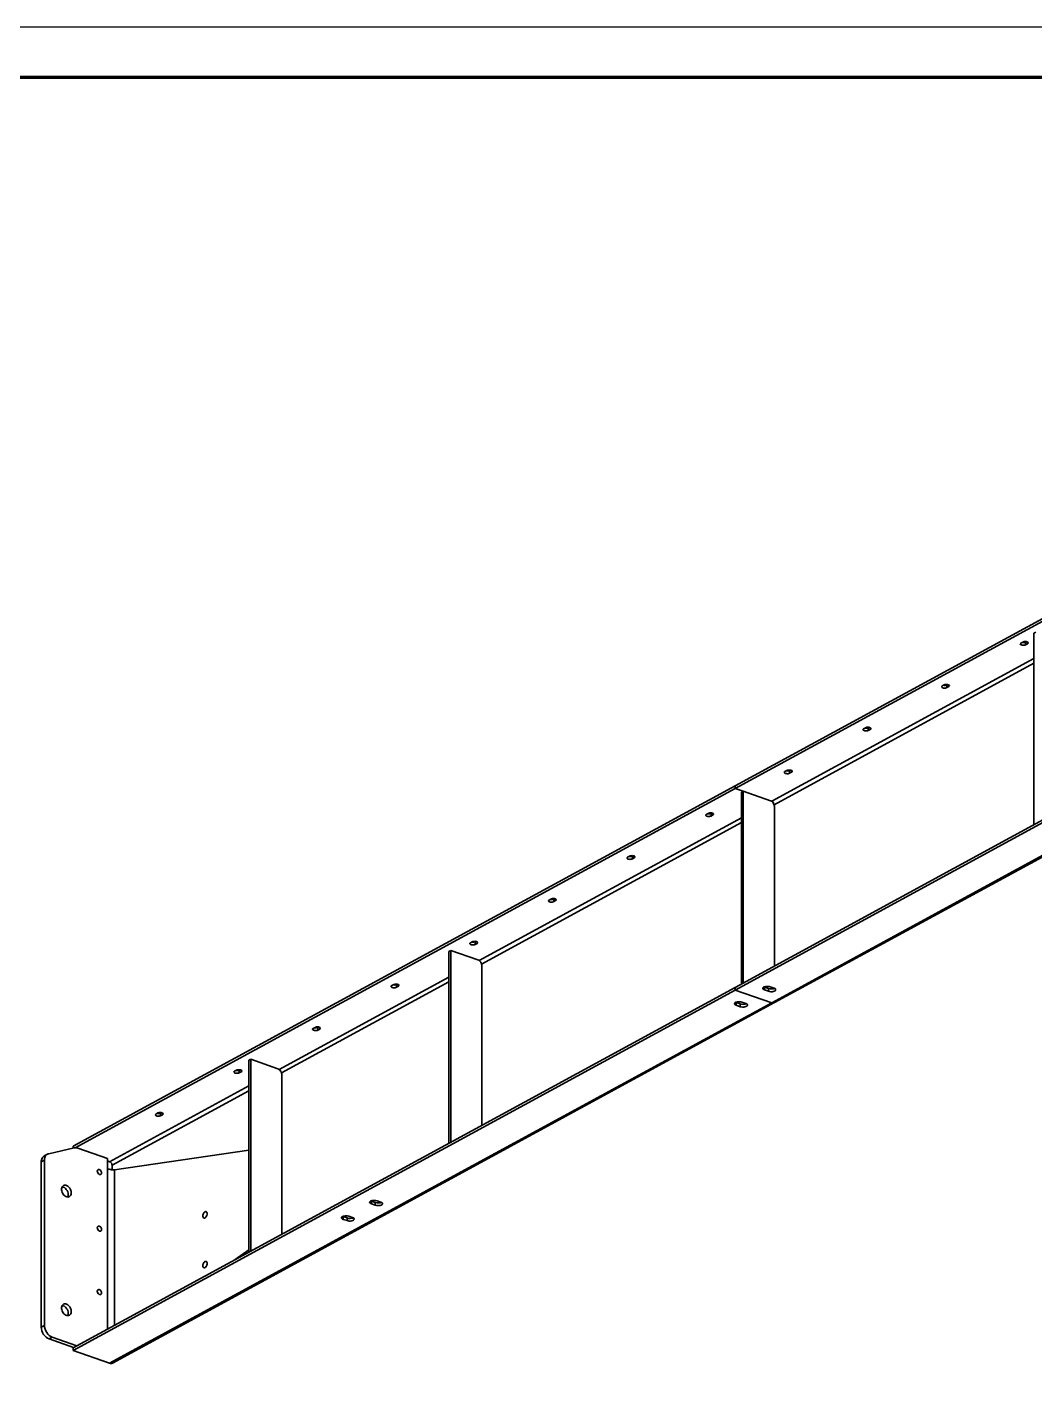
# Model space of a CAD drawing. Header units: millimetres. Extents: x 0 to 599, y 0 to 420.
# Drawn here: x 95.6 to 195.6, y 285.1 to 420 of the extents above; entities that cross this region are included whole.
import ezdxf

# ---------------------------------------------------------------- set-up
doc = ezdxf.new("R2010")
doc.units = ezdxf.units.MM

msp = doc.modelspace()

# ---------------------------------------------------------------- linework, layer by layer
at = {"color": 1, "lineweight": 35}
for p, q in [((254.68, 392.99), (165.88, 344.62)), ((165.88, 344.35), (254.58, 392.66)), ((165.88, 324.59), (274.36, 383.68)), ((165.88, 324.32), (274.66, 383.58)), ((169.51, 323.06), (278.83, 382.61)), ((169.8, 323.07), (279.12, 382.62)), ((194.25, 358.79), (194.44, 358.89)), ((194.37, 358.86), (194.46, 358.85)), ((194.44, 358.89), (194.5, 358.92)), ((194.46, 358.85), (194.56, 358.85)), ((194.5, 358.92), (194.59, 358.94)), ((194.56, 358.85), (194.65, 358.87)), ((194.59, 358.94), (194.68, 358.94)), ((194.65, 358.87), (194.72, 358.9)), ((194.68, 358.94), (194.77, 358.94)), ((194.72, 358.9), (194.78, 358.93)), ((194.72, 358.9), (194.72, 358.63)), ((194.77, 358.94), (194.85, 358.92)), ((194.85, 358.92), (194.91, 358.89)), ((194.9, 358.89), (194.9, 358.73)), ((194.91, 358.89), (194.96, 358.85)), ((194.96, 358.85), (194.97, 358.81)), ((195.54, 359.8), (195.73, 359.9)), ((195.54, 340.75), (195.54, 359.8)), ((194.18, 358.71), (194.2, 358.75)), ((194.2, 358.67), (194.18, 358.71)), ((194.2, 358.75), (194.25, 358.79)), ((194.24, 358.63), (194.2, 358.67)), ((194.3, 358.61), (194.24, 358.63)), ((194.38, 358.59), (194.3, 358.61)), ((194.47, 358.58), (194.38, 358.59)), ((194.57, 358.58), (194.47, 358.58)), ((194.65, 358.6), (194.57, 358.58)), ((194.72, 358.63), (194.65, 358.6)), ((194.9, 358.73), (194.72, 358.63)), ((194.95, 358.77), (194.9, 358.73)), ((194.97, 358.81), (194.95, 358.77)), ((195.54, 357.27), (169.51, 343.08)), ((195.54, 356.79), (169.74, 342.73)), ((186.37, 354.46), (186.39, 354.5)), ((186.39, 354.42), (186.37, 354.46)), ((186.39, 354.5), (186.44, 354.54)), ((186.43, 354.38), (186.39, 354.42)), ((186.49, 354.35), (186.43, 354.38)), ((186.44, 354.54), (186.63, 354.64)), ((186.57, 354.33), (186.49, 354.35)), ((186.56, 354.61), (186.66, 354.6)), ((186.67, 354.33), (186.57, 354.33)), ((186.63, 354.64), (186.69, 354.67)), ((186.66, 354.6), (186.75, 354.6)), ((186.76, 354.33), (186.67, 354.33)), ((186.69, 354.67), (186.78, 354.68)), ((186.75, 354.6), (186.84, 354.62)), ((186.84, 354.35), (186.76, 354.33)), ((186.78, 354.68), (186.87, 354.69)), ((186.84, 354.62), (186.91, 354.64)), ((186.91, 354.37), (186.84, 354.35)), ((186.87, 354.69), (186.96, 354.68)), ((186.91, 354.64), (186.97, 354.68)), ((186.91, 354.64), (186.91, 354.37)), ((187.1, 354.48), (186.91, 354.37)), ((186.96, 354.68), (187.04, 354.66)), ((187.04, 354.66), (187.11, 354.63)), ((187.1, 354.64), (187.1, 354.48)), ((187.14, 354.52), (187.1, 354.48)), ((187.11, 354.63), (187.15, 354.6)), ((187.16, 354.56), (187.14, 354.52)), ((187.15, 354.6), (187.16, 354.56)), ((178.57, 350.2), (178.58, 350.25)), ((178.58, 350.16), (178.57, 350.2)), ((178.58, 350.25), (178.63, 350.28)), ((178.62, 350.13), (178.58, 350.16)), ((178.68, 350.1), (178.62, 350.13)), ((178.63, 350.28), (178.82, 350.39)), ((178.77, 350.08), (178.68, 350.1)), ((178.75, 350.35), (178.85, 350.34)), ((178.86, 350.07), (178.77, 350.08)), ((178.82, 350.39), (178.89, 350.41)), ((178.85, 350.34), (178.94, 350.35)), ((178.95, 350.08), (178.86, 350.07)), ((178.89, 350.41), (178.97, 350.43)), ((178.94, 350.35), (179.03, 350.36)), ((179.03, 350.09), (178.95, 350.08)), ((178.97, 350.43), (179.06, 350.44)), ((179.03, 350.36), (179.1, 350.39)), ((179.1, 350.12), (179.03, 350.09)), ((179.06, 350.44), (179.15, 350.43)), ((179.1, 350.39), (179.16, 350.43)), ((179.1, 350.39), (179.1, 350.12)), ((179.29, 350.22), (179.1, 350.12)), ((179.15, 350.43), (179.23, 350.41)), ((179.23, 350.41), (179.3, 350.38)), ((179.29, 350.39), (179.29, 350.22)), ((179.34, 350.26), (179.29, 350.22)), ((179.3, 350.38), (179.34, 350.34)), ((179.34, 350.34), (179.35, 350.31)), ((179.35, 350.31), (179.34, 350.26)), ((170.76, 345.95), (170.77, 345.99)), ((170.77, 345.91), (170.76, 345.95)), ((170.77, 345.99), (170.82, 346.03)), ((170.81, 345.87), (170.77, 345.91)), ((170.88, 345.85), (170.81, 345.87)), ((170.82, 346.03), (171.01, 346.13)), ((170.96, 345.83), (170.88, 345.85)), ((170.95, 346.1), (171.04, 346.09)), ((171.05, 345.82), (170.96, 345.83)), ((171.01, 346.13), (171.08, 346.16)), ((171.04, 346.09), (171.13, 346.09)), ((171.14, 345.82), (171.05, 345.82)), ((171.08, 346.16), (171.16, 346.18)), ((171.13, 346.09), (171.22, 346.11)), ((171.22, 345.84), (171.14, 345.82)), ((171.16, 346.18), (171.25, 346.18)), ((171.22, 346.11), (171.29, 346.14)), ((171.29, 345.87), (171.22, 345.84)), ((171.25, 346.18), (171.34, 346.18)), ((171.29, 346.14), (171.36, 346.17)), ((171.29, 346.14), (171.29, 345.87)), ((171.48, 345.97), (171.29, 345.87)), ((171.34, 346.18), (171.42, 346.16)), ((171.42, 346.16), (171.49, 346.13)), ((171.48, 346.13), (171.48, 345.97)), ((171.53, 346.01), (171.48, 345.97)), ((171.49, 346.13), (171.53, 346.09)), ((171.53, 346.09), (171.54, 346.05)), ((171.54, 346.05), (171.53, 346.01)), ((100.13, 308.81), (165.88, 344.62)), ((165.88, 344.35), (100.34, 308.65)), ((165.88, 344.35), (165.88, 344.62)), ((165.88, 344.62), (165.88, 344.35)), ((165.88, 344.35), (166.67, 344.07)), ((165.88, 344.35), (166.67, 344.07)), ((166.5, 343.98), (166.68, 344.08)), ((166.68, 344.08), (166.68, 325.03)), ((166.68, 344.08), (169.38, 343.14)), ((166.5, 324.93), (166.5, 343.98)), ((169.45, 343.11), (169.38, 343.14)), ((169.53, 343.06), (169.45, 343.11)), ((169.46, 343.1), (169.51, 343.08)), ((169.46, 343.1), (169.51, 343.08)), ((169.5, 343.08), (169.51, 343.08)), ((169.51, 343.08), (169.56, 343.06)), ((169.51, 343.08), (169.56, 343.06)), ((169.59, 342.99), (169.53, 343.06)), ((169.56, 343.06), (169.6, 343.03)), ((169.56, 343.06), (169.6, 343.03)), ((169.65, 342.91), (169.59, 342.99)), ((169.6, 343.03), (169.64, 342.99)), ((169.6, 343.03), (169.64, 342.99)), ((169.64, 342.99), (169.68, 342.95)), ((169.64, 342.99), (169.68, 342.95)), ((169.7, 342.83), (169.65, 342.91)), ((169.68, 342.95), (169.7, 342.9)), ((169.68, 342.95), (169.7, 342.9)), ((169.7, 342.9), (169.73, 342.84)), ((169.7, 342.9), (169.73, 342.84)), ((169.74, 342.74), (169.7, 342.83)), ((169.73, 342.84), (169.74, 342.79)), ((169.73, 342.84), (169.74, 342.79)), ((169.74, 342.79), (169.74, 342.73)), ((169.74, 342.79), (169.74, 342.73)), ((169.76, 342.65), (169.74, 342.74)), ((169.74, 342.73), (169.74, 342.72)), ((169.74, 342.73), (169.74, 342.72)), ((169.74, 342.73), (169.74, 342.73)), ((140.45, 327.26), (166.5, 341.44)), ((162.96, 341.74), (162.95, 341.7)), ((162.95, 341.7), (162.96, 341.66)), ((163.01, 341.78), (162.96, 341.74)), ((162.96, 341.66), (163, 341.62)), ((163, 341.62), (163.07, 341.59)), ((163.2, 341.88), (163.01, 341.78)), ((163.07, 341.59), (163.15, 341.57)), ((163.23, 341.84), (163.14, 341.85)), ((163.15, 341.57), (163.24, 341.57)), ((163.27, 341.91), (163.2, 341.88)), ((163.32, 341.84), (163.23, 341.84)), ((163.24, 341.57), (163.33, 341.57)), ((163.35, 341.92), (163.27, 341.91)), ((163.41, 341.86), (163.32, 341.84)), ((163.33, 341.57), (163.41, 341.59)), ((163.44, 341.93), (163.35, 341.92)), ((163.48, 341.88), (163.41, 341.86)), ((163.41, 341.59), (163.48, 341.61)), ((163.53, 341.92), (163.44, 341.93)), ((163.55, 341.92), (163.48, 341.88)), ((163.48, 341.61), (163.48, 341.88)), ((163.48, 341.61), (163.67, 341.72)), ((163.62, 341.9), (163.53, 341.92)), ((163.68, 341.87), (163.62, 341.9)), ((163.67, 341.72), (163.67, 341.88)), ((163.67, 341.72), (163.72, 341.76)), ((163.72, 341.84), (163.68, 341.87)), ((163.74, 341.8), (163.72, 341.84)), ((163.72, 341.76), (163.74, 341.8)), ((169.77, 342.56), (169.76, 342.65)), ((169.77, 326.71), (169.77, 342.56)), ((140.69, 326.91), (166.5, 340.96)), ((155.16, 337.49), (155.14, 337.44)), ((155.14, 337.44), (155.15, 337.4)), ((155.15, 337.4), (155.19, 337.37)), ((155.2, 337.52), (155.16, 337.49)), ((155.19, 337.37), (155.26, 337.34)), ((155.39, 337.63), (155.2, 337.52)), ((155.26, 337.34), (155.34, 337.32)), ((155.42, 337.58), (155.33, 337.59)), ((155.34, 337.32), (155.43, 337.31)), ((155.46, 337.65), (155.39, 337.63)), ((155.52, 337.59), (155.42, 337.58)), ((155.43, 337.31), (155.52, 337.32)), ((155.54, 337.67), (155.46, 337.65)), ((155.6, 337.6), (155.52, 337.59)), ((155.52, 337.32), (155.61, 337.33)), ((155.64, 337.68), (155.54, 337.67)), ((155.67, 337.63), (155.6, 337.6)), ((155.61, 337.33), (155.67, 337.36)), ((155.73, 337.67), (155.64, 337.68)), ((155.74, 337.67), (155.67, 337.63)), ((155.67, 337.36), (155.67, 337.63)), ((155.67, 337.36), (155.86, 337.46)), ((155.81, 337.65), (155.73, 337.67)), ((155.87, 337.62), (155.81, 337.65)), ((155.86, 337.46), (155.86, 337.63)), ((155.86, 337.46), (155.91, 337.5)), ((155.91, 337.58), (155.87, 337.62)), ((155.93, 337.55), (155.91, 337.58)), ((155.91, 337.5), (155.93, 337.55)), ((147.35, 333.23), (147.33, 333.19)), ((147.4, 333.27), (147.35, 333.23)), ((147.58, 333.37), (147.4, 333.27)), ((147.61, 333.33), (147.52, 333.34)), ((147.65, 333.4), (147.58, 333.37)), ((147.71, 333.33), (147.61, 333.33)), ((147.73, 333.42), (147.65, 333.4)), ((147.79, 333.35), (147.71, 333.33)), ((147.83, 333.42), (147.73, 333.42)), ((147.86, 333.38), (147.79, 333.35)), ((147.92, 333.42), (147.83, 333.42)), ((147.93, 333.41), (147.86, 333.38)), ((147.86, 333.11), (147.86, 333.38)), ((148, 333.4), (147.92, 333.42)), ((148.06, 333.37), (148, 333.4)), ((148.05, 333.21), (148.05, 333.37)), ((148.05, 333.21), (148.1, 333.25)), ((148.1, 333.33), (148.06, 333.37)), ((148.12, 333.29), (148.1, 333.33)), ((148.1, 333.25), (148.12, 333.29)), ((147.33, 333.19), (147.34, 333.15)), ((147.34, 333.15), (147.39, 333.11)), ((147.39, 333.11), (147.45, 333.09)), ((147.45, 333.09), (147.53, 333.07)), ((147.53, 333.07), (147.62, 333.06)), ((147.62, 333.06), (147.71, 333.06)), ((147.71, 333.06), (147.8, 333.08)), ((147.8, 333.08), (147.86, 333.11)), ((147.86, 333.11), (148.05, 333.21)), ((140.02, 329.17), (139.93, 329.16)), ((140.11, 329.16), (140.02, 329.17)), ((137.45, 328.16), (137.64, 328.26)), ((137.45, 309.11), (137.45, 328.16)), ((137.64, 328.26), (137.64, 309.21)), ((137.64, 328.26), (140.33, 327.32)), ((139.54, 328.98), (139.52, 328.94)), ((139.52, 328.94), (139.54, 328.9)), ((139.59, 329.02), (139.54, 328.98)), ((139.54, 328.9), (139.58, 328.86)), ((139.58, 328.86), (139.64, 328.83)), ((139.77, 329.12), (139.59, 329.02)), ((139.64, 328.83), (139.72, 328.81)), ((139.8, 329.08), (139.71, 329.09)), ((139.72, 328.81), (139.81, 328.81)), ((139.84, 329.15), (139.77, 329.12)), ((139.9, 329.08), (139.8, 329.08)), ((139.81, 328.81), (139.9, 328.81)), ((139.93, 329.16), (139.84, 329.15)), ((139.99, 329.1), (139.9, 329.08)), ((139.9, 328.81), (139.99, 328.83)), ((140.06, 329.12), (139.99, 329.1)), ((139.99, 328.83), (140.06, 328.85)), ((140.12, 329.16), (140.06, 329.12)), ((140.06, 328.85), (140.06, 329.12)), ((140.06, 328.85), (140.24, 328.96)), ((140.19, 329.14), (140.11, 329.16)), ((140.25, 329.11), (140.19, 329.14)), ((140.24, 328.96), (140.24, 329.12)), ((140.24, 328.96), (140.29, 329)), ((140.29, 329.08), (140.25, 329.11)), ((140.31, 329.04), (140.29, 329.08)), ((140.29, 329), (140.31, 329.04)), ((140.41, 327.28), (140.33, 327.32)), ((140.48, 327.23), (140.41, 327.28)), ((140.55, 327.17), (140.48, 327.23)), ((140.61, 327.09), (140.55, 327.17)), ((140.65, 327.01), (140.61, 327.09)), ((140.69, 326.92), (140.65, 327.01)), ((140.71, 326.82), (140.69, 326.92)), ((140.72, 326.73), (140.71, 326.82)), ((140.72, 310.89), (140.72, 326.73)), ((120.58, 316.43), (137.45, 325.62)), ((120.83, 316.09), (137.45, 325.14)), ((100.13, 288.78), (165.88, 324.59)), ((100.13, 288.51), (165.88, 324.32)), ((131.73, 324.73), (131.71, 324.68)), ((131.71, 324.68), (131.73, 324.64)), ((131.78, 324.76), (131.73, 324.73)), ((131.73, 324.64), (131.77, 324.61)), ((131.77, 324.61), (131.83, 324.58)), ((131.97, 324.87), (131.78, 324.76)), ((131.83, 324.58), (131.91, 324.56)), ((131.99, 324.82), (131.9, 324.83)), ((131.91, 324.56), (132, 324.55)), ((132.03, 324.89), (131.97, 324.87)), ((132.09, 324.83), (131.99, 324.82)), ((132, 324.55), (132.1, 324.56)), ((132.12, 324.91), (132.03, 324.89)), ((132.18, 324.84), (132.09, 324.83)), ((132.1, 324.56), (132.18, 324.57)), ((132.21, 324.92), (132.12, 324.91)), ((132.25, 324.87), (132.18, 324.84)), ((132.18, 324.57), (132.25, 324.6)), ((132.3, 324.91), (132.21, 324.92)), ((132.31, 324.91), (132.25, 324.87)), ((132.25, 324.6), (132.25, 324.87)), ((132.25, 324.6), (132.43, 324.7)), ((132.38, 324.89), (132.3, 324.91)), ((132.45, 324.86), (132.38, 324.89)), ((132.43, 324.7), (132.43, 324.87)), ((132.43, 324.7), (132.48, 324.74)), ((132.49, 324.82), (132.45, 324.86)), ((132.48, 324.74), (132.5, 324.79)), ((132.5, 324.79), (132.49, 324.82)), ((165.88, 324.59), (165.88, 324.32)), ((165.88, 324.59), (165.88, 324.32)), ((169.51, 323.06), (165.88, 324.32)), ((165.88, 324.32), (169.51, 323.06)), ((168.62, 324.49), (168.63, 324.52)), ((168.63, 324.45), (168.62, 324.49)), ((168.63, 324.52), (168.64, 324.55)), ((168.67, 324.41), (168.63, 324.45)), ((168.64, 324.55), (168.69, 324.6)), ((168.72, 324.37), (168.67, 324.41)), ((168.69, 324.6), (168.77, 324.64)), ((168.79, 324.34), (168.72, 324.37)), ((168.75, 324.63), (168.79, 324.61)), ((168.77, 324.64), (168.88, 324.67)), ((168.79, 324.61), (169.18, 324.48)), ((168.79, 324.61), (168.79, 324.34)), ((169.18, 324.21), (168.79, 324.34)), ((168.88, 324.67), (169, 324.69)), ((169, 324.69), (169.12, 324.69)), ((169.12, 324.69), (169.25, 324.68)), ((169.18, 324.48), (169.33, 324.44)), ((169.18, 324.48), (169.18, 324.21)), ((169.29, 324.18), (169.18, 324.21)), ((169.25, 324.68), (169.35, 324.65)), ((169.41, 324.16), (169.29, 324.18)), ((169.33, 324.44), (169.49, 324.43)), ((169.35, 324.65), (169.74, 324.51)), ((169.54, 324.16), (169.41, 324.16)), ((169.49, 324.43), (169.65, 324.45)), ((169.66, 324.18), (169.54, 324.16)), ((169.65, 324.45), (169.73, 324.47)), ((169.76, 324.21), (169.66, 324.18)), ((169.73, 324.47), (169.79, 324.49)), ((169.74, 324.51), (169.82, 324.48)), ((169.84, 324.25), (169.76, 324.21)), ((169.77, 324.48), (169.77, 324.5)), ((169.82, 324.48), (169.87, 324.44)), ((169.9, 324.3), (169.84, 324.25)), ((169.87, 324.44), (169.9, 324.4)), ((169.9, 324.4), (169.91, 324.36)), ((169.91, 324.33), (169.9, 324.3)), ((169.91, 324.36), (169.91, 324.33)), ((169.51, 323.06), (103.76, 287.25)), ((104.05, 287.26), (169.8, 323.07)), ((165.82, 322.99), (165.81, 322.96)), ((165.81, 322.96), (165.82, 322.92)), ((165.83, 323.02), (165.82, 322.99)), ((165.82, 322.92), (165.86, 322.88)), ((165.88, 323.07), (165.83, 323.02)), ((165.86, 322.88), (165.91, 322.84)), ((165.96, 323.11), (165.88, 323.07)), ((165.91, 322.84), (165.98, 322.81)), ((165.98, 323.08), (165.94, 323.1)), ((166.07, 323.14), (165.96, 323.11)), ((166.37, 322.94), (165.98, 323.08)), ((165.98, 323.08), (165.98, 322.81)), ((165.98, 322.81), (166.37, 322.67)), ((166.19, 323.16), (166.07, 323.14)), ((166.31, 323.16), (166.19, 323.16)), ((166.43, 323.14), (166.31, 323.16)), ((166.52, 322.91), (166.37, 322.94)), ((166.37, 322.94), (166.37, 322.67)), ((166.37, 322.67), (166.48, 322.65)), ((166.54, 323.12), (166.43, 323.14)), ((166.48, 322.65), (166.6, 322.63)), ((166.68, 322.9), (166.52, 322.91)), ((166.93, 322.98), (166.54, 323.12)), ((166.6, 322.63), (166.73, 322.63)), ((166.84, 322.92), (166.68, 322.9)), ((166.73, 322.63), (166.85, 322.65)), ((166.92, 322.94), (166.84, 322.92)), ((166.85, 322.65), (166.95, 322.68)), ((166.98, 322.96), (166.92, 322.94)), ((167, 322.95), (166.93, 322.98)), ((166.95, 322.68), (167.03, 322.72)), ((167.06, 322.91), (167, 322.95)), ((167.03, 322.72), (167.08, 322.77)), ((167.09, 322.87), (167.06, 322.91)), ((167.08, 322.77), (167.1, 322.8)), ((167.1, 322.83), (167.09, 322.87)), ((167.1, 322.8), (167.1, 322.83)), ((169.59, 323.04), (169.51, 323.06)), ((169.51, 323.06), (169.59, 323.04)), ((169.66, 323.03), (169.59, 323.04)), ((169.59, 323.04), (169.66, 323.03)), ((169.73, 323.05), (169.66, 323.03)), ((169.66, 323.03), (169.73, 323.05)), ((169.8, 323.07), (169.73, 323.05)), ((169.73, 323.05), (169.8, 323.07)), ((123.92, 320.47), (123.9, 320.43)), ((123.9, 320.43), (123.92, 320.39)), ((123.97, 320.51), (123.92, 320.47)), ((123.92, 320.39), (123.96, 320.35)), ((123.96, 320.35), (124.02, 320.33)), ((124.16, 320.61), (123.97, 320.51)), ((124.02, 320.33), (124.1, 320.31)), ((124.19, 320.57), (124.09, 320.58)), ((124.1, 320.31), (124.2, 320.3)), ((124.23, 320.64), (124.16, 320.61)), ((124.28, 320.57), (124.19, 320.57)), ((124.2, 320.3), (124.29, 320.3)), ((124.31, 320.66), (124.23, 320.64)), ((124.37, 320.59), (124.28, 320.57)), ((124.29, 320.3), (124.37, 320.32)), ((124.4, 320.66), (124.31, 320.66)), ((124.44, 320.62), (124.37, 320.59)), ((124.37, 320.32), (124.44, 320.35)), ((124.49, 320.66), (124.4, 320.66)), ((124.5, 320.65), (124.44, 320.62)), ((124.44, 320.35), (124.44, 320.62)), ((124.44, 320.35), (124.63, 320.45)), ((124.57, 320.64), (124.49, 320.66)), ((124.64, 320.61), (124.57, 320.64)), ((124.63, 320.45), (124.63, 320.61)), ((124.63, 320.45), (124.67, 320.49)), ((124.68, 320.57), (124.64, 320.61)), ((124.67, 320.49), (124.69, 320.53)), ((124.69, 320.53), (124.68, 320.57)), ((117.77, 317.44), (117.58, 317.34)), ((117.58, 298.29), (117.58, 317.34)), ((117.77, 317.44), (117.77, 298.39)), ((120.46, 316.5), (117.77, 317.44)), ((116.11, 316.22), (116.1, 316.18)), ((116.1, 316.18), (116.11, 316.14)), ((116.16, 316.26), (116.11, 316.22)), ((116.11, 316.14), (116.15, 316.1)), ((116.15, 316.1), (116.21, 316.07)), ((116.35, 316.36), (116.16, 316.26)), ((116.21, 316.07), (116.3, 316.05)), ((116.38, 316.32), (116.28, 316.32)), ((116.3, 316.05), (116.39, 316.05)), ((116.42, 316.39), (116.35, 316.36)), ((116.47, 316.32), (116.38, 316.32)), ((116.39, 316.05), (116.48, 316.05)), ((116.5, 316.4), (116.42, 316.39)), ((116.56, 316.34), (116.47, 316.32)), ((116.48, 316.05), (116.56, 316.07)), ((116.59, 316.41), (116.5, 316.4)), ((116.63, 316.36), (116.56, 316.34)), ((116.56, 316.07), (116.63, 316.09)), ((116.68, 316.4), (116.59, 316.41)), ((116.69, 316.4), (116.63, 316.36)), ((116.63, 316.09), (116.63, 316.36)), ((116.63, 316.09), (116.82, 316.2)), ((116.76, 316.38), (116.68, 316.4)), ((116.83, 316.35), (116.76, 316.38)), ((116.82, 316.2), (116.82, 316.36)), ((116.82, 316.2), (116.87, 316.24)), ((116.87, 316.32), (116.83, 316.35)), ((116.88, 316.28), (116.87, 316.32)), ((116.87, 316.24), (116.88, 316.28)), ((120.54, 316.46), (120.46, 316.5)), ((120.61, 316.41), (120.54, 316.46)), ((120.68, 316.35), (120.61, 316.41)), ((120.74, 316.27), (120.68, 316.35)), ((120.79, 316.19), (120.74, 316.27)), ((120.82, 316.1), (120.79, 316.19)), ((120.85, 316), (120.82, 316.1)), ((120.85, 315.91), (120.85, 316)), ((120.85, 300.07), (120.85, 315.91)), ((103.76, 307.27), (117.58, 314.8)), ((104, 306.92), (117.58, 314.32)), ((108.3, 311.97), (108.29, 311.92)), ((108.29, 311.92), (108.3, 311.88)), ((108.35, 312), (108.3, 311.97)), ((108.3, 311.88), (108.34, 311.85)), ((108.34, 311.85), (108.41, 311.82)), ((108.54, 312.11), (108.35, 312)), ((108.41, 311.82), (108.49, 311.8)), ((108.57, 312.06), (108.48, 312.07)), ((108.49, 311.8), (108.58, 311.79)), ((108.61, 312.13), (108.54, 312.11)), ((108.66, 312.07), (108.57, 312.06)), ((108.58, 311.79), (108.67, 311.8)), ((108.69, 312.15), (108.61, 312.13)), ((108.75, 312.08), (108.66, 312.07)), ((108.67, 311.8), (108.75, 311.81)), ((108.78, 312.16), (108.69, 312.15)), ((108.82, 312.11), (108.75, 312.08)), ((108.75, 311.81), (108.82, 311.84)), ((108.87, 312.15), (108.78, 312.16)), ((108.89, 312.15), (108.82, 312.11)), ((108.82, 311.84), (108.82, 312.11)), ((108.82, 311.84), (109.01, 311.94)), ((108.95, 312.13), (108.87, 312.15)), ((109.02, 312.1), (108.95, 312.13)), ((109.01, 311.94), (109.01, 312.11)), ((109.01, 311.94), (109.06, 311.98)), ((109.06, 312.06), (109.02, 312.1)), ((109.07, 312.03), (109.06, 312.06)), ((109.06, 311.98), (109.07, 312.03)), ((97.05, 307.61), (97.01, 307.52)), ((97.09, 307.68), (97.05, 307.61)), ((97.14, 307.75), (97.09, 307.68)), ((97.2, 307.8), (97.14, 307.75)), ((97.27, 307.84), (97.2, 307.8)), ((97.58, 308.01), (97.27, 307.84)), ((97.28, 307.51), (97.3, 307.6)), ((97.3, 307.6), (97.33, 307.69)), ((97.33, 307.69), (97.36, 307.78)), ((97.36, 307.78), (97.4, 307.85)), ((97.4, 307.85), (97.46, 307.92)), ((97.46, 307.92), (97.52, 307.97)), ((97.52, 307.97), (97.58, 308.01)), ((97.58, 308.01), (97.64, 308.04)), ((97.64, 308.04), (97.71, 308.06)), ((97.71, 308.06), (100.24, 308.64)), ((100.13, 308.81), (100.13, 308.61)), ((100.24, 308.64), (100.32, 308.65)), ((100.32, 308.65), (100.41, 308.65)), ((100.41, 308.65), (100.5, 308.64)), ((100.5, 308.64), (100.59, 308.61)), ((100.59, 308.61), (103.53, 307.59)), ((103.53, 306.56), (103.53, 307.59)), ((117.58, 308.41), (104.23, 306.47)), ((96.99, 307.43), (96.97, 307.34)), ((96.97, 307.24), (97.28, 307.41)), ((96.97, 307.34), (96.97, 307.24)), ((96.97, 307.24), (96.97, 290.83)), ((97.01, 307.52), (96.99, 307.43)), ((97.28, 307.41), (97.28, 307.51)), ((97.28, 291), (97.28, 307.41)), ((102.53, 306.34), (102.54, 306.39)), ((102.53, 306.3), (102.53, 306.34)), ((102.54, 306.25), (102.53, 306.3)), ((102.54, 306.39), (102.56, 306.43)), ((102.58, 306.15), (102.54, 306.25)), ((102.6, 306.16), (102.54, 306.25)), ((102.56, 306.43), (102.58, 306.46)), ((102.58, 306.46), (102.61, 306.48)), ((102.61, 306.48), (102.67, 306.5)), ((102.67, 306.5), (102.72, 306.49)), ((102.72, 306.49), (102.78, 306.47)), ((102.78, 306.47), (102.84, 306.43)), ((102.84, 306.43), (102.89, 306.37)), ((102.89, 306.37), (102.93, 306.31)), ((102.93, 306.31), (102.95, 306.24)), ((102.95, 306.24), (102.96, 306.16)), ((103.53, 307.35), (103.76, 307.27)), ((103.57, 306.55), (103.53, 306.56)), ((103.53, 290.63), (103.53, 306.56)), ((103.62, 306.53), (103.57, 306.55)), ((103.67, 306.52), (103.62, 306.53)), ((103.73, 306.51), (103.67, 306.52)), ((103.78, 306.5), (103.73, 306.51)), ((103.76, 307.27), (103.81, 307.25)), ((103.84, 306.49), (103.78, 306.5)), ((103.81, 307.25), (103.85, 307.22)), ((103.89, 306.48), (103.84, 306.49)), ((103.85, 307.22), (103.89, 307.18)), ((103.89, 307.18), (103.93, 307.13)), ((103.95, 306.47), (103.89, 306.48)), ((103.93, 307.13), (103.96, 307.08)), ((104, 306.47), (103.95, 306.47)), ((103.96, 307.08), (103.98, 307.03)), ((103.98, 307.03), (103.99, 306.97)), ((103.99, 306.97), (104, 306.92)), ((104, 306.92), (104, 306.47)), ((104.06, 306.47), (104, 306.47)), ((104.1, 306.46), (104.06, 306.47)), ((104.15, 306.46), (104.1, 306.46)), ((104.19, 306.47), (104.15, 306.46)), ((104.23, 306.47), (104.19, 306.47)), ((104.23, 306.47), (104.23, 291.01)), ((99.1, 304.84), (99.17, 304.89)), ((99.17, 304.89), (99.22, 304.92)), ((99.22, 304.92), (99.29, 304.93)), ((99.29, 304.93), (99.35, 304.93)), ((99.35, 304.93), (99.42, 304.92)), ((99.42, 304.92), (99.48, 304.9)), ((99.48, 304.9), (99.55, 304.87)), ((102.64, 306.06), (102.58, 306.15)), ((102.64, 306.06), (102.6, 306.16)), ((102.68, 306.03), (102.64, 306.06)), ((102.72, 306), (102.68, 306.03)), ((102.76, 305.99), (102.72, 306)), ((102.8, 305.98), (102.76, 305.99)), ((102.84, 305.98), (102.8, 305.98)), ((102.88, 306), (102.84, 305.98)), ((102.91, 306.02), (102.88, 306)), ((102.94, 306.06), (102.91, 306.02)), ((102.96, 306.11), (102.94, 306.06)), ((102.96, 306.16), (102.96, 306.11)), ((98.98, 304.58), (99, 304.68)), ((98.98, 304.48), (98.98, 304.58)), ((99, 304.36), (98.98, 304.48)), ((99, 304.68), (99.04, 304.77)), ((99.03, 304.25), (99, 304.36)), ((99.08, 304.13), (99.03, 304.25)), ((99.04, 304.77), (99.1, 304.84)), ((99.15, 304.74), (99.04, 304.76)), ((99.15, 304.03), (99.08, 304.13)), ((99.26, 304.69), (99.15, 304.74)), ((99.22, 303.94), (99.15, 304.03)), ((99.31, 303.87), (99.22, 303.94)), ((99.36, 304.61), (99.26, 304.69)), ((99.4, 303.81), (99.31, 303.87)), ((99.45, 304.51), (99.36, 304.61)), ((99.5, 303.77), (99.4, 303.81)), ((99.53, 304.4), (99.45, 304.51)), ((99.59, 303.76), (99.5, 303.77)), ((99.59, 304.27), (99.53, 304.4)), ((99.55, 304.87), (99.62, 304.83)), ((99.58, 303.76), (99.61, 303.81)), ((99.63, 304.14), (99.59, 304.27)), ((99.68, 303.77), (99.59, 303.76)), ((99.61, 303.81), (99.63, 303.87)), ((99.62, 304.83), (99.68, 304.78)), ((99.64, 304), (99.63, 304.14)), ((99.63, 303.87), (99.64, 304)), ((99.68, 304.78), (99.74, 304.72)), ((99.77, 303.8), (99.68, 303.77)), ((99.74, 304.72), (99.79, 304.65)), ((99.84, 303.86), (99.77, 303.8)), ((99.79, 304.65), (99.84, 304.58)), ((99.84, 304.58), (99.88, 304.5)), ((99.9, 303.94), (99.84, 303.86)), ((99.88, 304.5), (99.91, 304.42)), ((99.94, 304.05), (99.9, 303.94)), ((99.91, 304.42), (99.94, 304.34)), ((99.94, 304.34), (99.95, 304.25)), ((99.95, 304.17), (99.94, 304.05)), ((99.95, 304.25), (99.95, 304.17)), ((113.08, 302.13), (113.12, 302.2)), ((113.12, 302.2), (113.18, 302.26)), ((113.18, 302.26), (113.23, 302.29)), ((113.23, 302.29), (113.28, 302.31)), ((113.28, 302.31), (113.34, 302.31)), ((113.34, 302.31), (113.37, 302.29)), ((113.37, 302.29), (113.4, 302.26)), ((113.4, 302.26), (113.42, 302.22)), ((113.42, 302.22), (113.43, 302.17)), ((129.6, 303.28), (129.58, 303.25)), ((129.58, 303.25), (129.58, 303.23)), ((129.58, 303.23), (129.59, 303.18)), ((129.59, 303.18), (129.62, 303.14)), ((129.65, 303.33), (129.6, 303.28)), ((129.62, 303.14), (129.68, 303.11)), ((129.73, 303.37), (129.65, 303.33)), ((129.68, 303.11), (129.75, 303.07)), ((129.75, 303.34), (129.7, 303.36)), ((129.83, 303.4), (129.73, 303.37)), ((130.14, 303.21), (129.75, 303.34)), ((129.75, 303.34), (129.75, 303.07)), ((129.75, 303.07), (130.14, 302.94)), ((129.95, 303.42), (129.83, 303.4)), ((130.08, 303.42), (129.95, 303.42)), ((130.2, 303.41), (130.08, 303.42)), ((130.29, 303.17), (130.14, 303.21)), ((130.14, 303.21), (130.14, 302.94)), ((130.14, 302.94), (130.25, 302.91)), ((130.31, 303.38), (130.2, 303.41)), ((130.25, 302.91), (130.37, 302.9)), ((130.45, 303.17), (130.29, 303.17)), ((130.7, 303.24), (130.31, 303.38)), ((130.37, 302.9), (130.49, 302.9)), ((130.61, 303.18), (130.45, 303.17)), ((130.49, 302.9), (130.61, 302.91)), ((130.68, 303.2), (130.61, 303.18)), ((130.61, 302.91), (130.72, 302.95)), ((130.75, 303.23), (130.68, 303.2)), ((130.77, 303.21), (130.7, 303.24)), ((130.72, 302.95), (130.8, 302.99)), ((130.83, 303.18), (130.77, 303.21)), ((130.8, 302.99), (130.85, 303.04)), ((130.86, 303.13), (130.83, 303.18)), ((130.85, 303.04), (130.87, 303.06)), ((130.87, 303.09), (130.86, 303.13)), ((130.87, 303.06), (130.87, 303.09)), ((102.58, 300.83), (102.61, 300.86)), ((102.61, 300.86), (102.67, 300.87)), ((102.67, 300.87), (102.72, 300.87)), ((102.72, 300.87), (102.78, 300.84)), ((102.78, 300.84), (102.84, 300.8)), ((113.02, 301.96), (113.04, 302.04)), ((113.02, 301.88), (113.02, 301.96)), ((113.02, 301.8), (113.02, 301.88)), ((113.04, 301.74), (113.02, 301.8)), ((113.04, 302.04), (113.08, 302.13)), ((113.07, 301.7), (113.04, 301.74)), ((113.11, 301.67), (113.07, 301.7)), ((113.15, 301.67), (113.11, 301.67)), ((113.19, 301.67), (113.15, 301.67)), ((113.23, 301.69), (113.19, 301.67)), ((113.27, 301.72), (113.23, 301.69)), ((113.31, 301.76), (113.27, 301.72)), ((113.35, 301.81), (113.31, 301.76)), ((113.4, 301.93), (113.35, 301.81)), ((113.43, 302.05), (113.4, 301.93)), ((113.43, 302.17), (113.43, 302.11)), ((113.43, 302.11), (113.43, 302.05)), ((126.79, 301.75), (126.77, 301.72)), ((126.77, 301.72), (126.77, 301.7)), ((126.77, 301.7), (126.78, 301.65)), ((126.78, 301.65), (126.81, 301.61)), ((126.84, 301.8), (126.79, 301.75)), ((126.81, 301.61), (126.87, 301.57)), ((126.92, 301.84), (126.84, 301.8)), ((126.87, 301.57), (126.94, 301.54)), ((126.94, 301.81), (126.89, 301.83)), ((127.02, 301.87), (126.92, 301.84)), ((127.33, 301.68), (126.94, 301.81)), ((126.94, 301.81), (126.94, 301.54)), ((126.94, 301.54), (127.33, 301.41)), ((127.14, 301.89), (127.02, 301.87)), ((127.27, 301.89), (127.14, 301.89)), ((127.39, 301.88), (127.27, 301.89)), ((127.47, 301.64), (127.33, 301.68)), ((127.33, 301.68), (127.33, 301.41)), ((127.33, 301.41), (127.44, 301.38)), ((127.5, 301.85), (127.39, 301.88)), ((127.44, 301.38), (127.56, 301.37)), ((127.64, 301.63), (127.47, 301.64)), ((127.89, 301.71), (127.5, 301.85)), ((127.56, 301.37), (127.68, 301.37)), ((127.8, 301.65), (127.64, 301.63)), ((127.68, 301.37), (127.8, 301.38)), ((127.87, 301.67), (127.8, 301.65)), ((127.8, 301.38), (127.91, 301.41)), ((127.94, 301.7), (127.87, 301.67)), ((127.96, 301.68), (127.89, 301.71)), ((127.91, 301.41), (127.99, 301.46)), ((128.01, 301.65), (127.96, 301.68)), ((127.99, 301.46), (128.04, 301.51)), ((128.05, 301.6), (128.01, 301.65)), ((128.04, 301.51), (128.05, 301.53)), ((128.06, 301.56), (128.05, 301.6)), ((128.05, 301.53), (128.06, 301.56)), ((102.53, 300.72), (102.54, 300.76)), ((102.53, 300.67), (102.53, 300.72)), ((102.54, 300.62), (102.53, 300.67)), ((102.54, 300.76), (102.56, 300.8)), ((102.58, 300.52), (102.54, 300.62)), ((102.6, 300.54), (102.54, 300.62)), ((102.56, 300.8), (102.58, 300.83)), ((102.64, 300.44), (102.58, 300.52)), ((102.64, 300.43), (102.6, 300.54)), ((102.68, 300.4), (102.64, 300.44)), ((102.72, 300.38), (102.68, 300.4)), ((102.76, 300.36), (102.72, 300.38)), ((102.8, 300.36), (102.76, 300.36)), ((102.84, 300.36), (102.8, 300.36)), ((102.84, 300.8), (102.89, 300.75)), ((102.88, 300.37), (102.84, 300.36)), ((102.91, 300.4), (102.88, 300.37)), ((102.89, 300.75), (102.93, 300.68)), ((102.94, 300.44), (102.91, 300.4)), ((102.93, 300.68), (102.95, 300.61)), ((102.96, 300.49), (102.94, 300.44)), ((102.95, 300.61), (102.96, 300.54)), ((102.96, 300.54), (102.96, 300.49)), ((116.22, 297.54), (117.58, 298.52)), ((113.02, 297.01), (113.04, 297.09)), ((113.02, 296.93), (113.02, 297.01)), ((113.02, 296.85), (113.02, 296.93)), ((113.04, 296.79), (113.02, 296.85)), ((113.04, 297.09), (113.08, 297.18)), ((113.07, 296.75), (113.04, 296.79)), ((113.08, 297.18), (113.12, 297.25)), ((113.12, 297.25), (113.18, 297.31)), ((113.18, 297.31), (113.23, 297.34)), ((113.23, 297.34), (113.28, 297.36)), ((113.31, 296.81), (113.27, 296.77)), ((113.28, 297.36), (113.34, 297.36)), ((113.35, 296.86), (113.31, 296.81)), ((113.34, 297.36), (113.37, 297.34)), ((113.4, 296.98), (113.35, 296.86)), ((113.37, 297.34), (113.4, 297.31)), ((113.4, 297.31), (113.42, 297.27)), ((113.43, 297.1), (113.4, 296.98)), ((113.42, 297.27), (113.43, 297.22)), ((113.43, 297.22), (113.43, 297.16)), ((113.43, 297.16), (113.43, 297.1)), ((113.11, 296.72), (113.07, 296.75)), ((113.15, 296.72), (113.11, 296.72)), ((113.19, 296.72), (113.15, 296.72)), ((113.23, 296.74), (113.19, 296.72)), ((113.27, 296.77), (113.23, 296.74)), ((102.53, 294.42), (102.54, 294.46)), ((102.53, 294.37), (102.53, 294.42)), ((102.54, 294.32), (102.53, 294.37)), ((102.54, 294.46), (102.56, 294.5)), ((102.58, 294.22), (102.54, 294.32)), ((102.6, 294.24), (102.54, 294.32)), ((102.56, 294.5), (102.58, 294.53)), ((102.58, 294.53), (102.61, 294.55)), ((102.64, 294.14), (102.58, 294.22)), ((102.64, 294.13), (102.6, 294.24)), ((102.61, 294.55), (102.67, 294.57)), ((102.68, 294.1), (102.64, 294.14)), ((102.67, 294.57), (102.72, 294.57)), ((102.72, 294.08), (102.68, 294.1)), ((102.72, 294.57), (102.78, 294.54)), ((102.78, 294.54), (102.84, 294.5)), ((102.84, 294.5), (102.89, 294.45)), ((102.91, 294.1), (102.88, 294.07)), ((102.89, 294.45), (102.93, 294.38)), ((102.94, 294.14), (102.91, 294.1)), ((102.93, 294.38), (102.95, 294.31)), ((102.96, 294.18), (102.94, 294.14)), ((102.95, 294.31), (102.96, 294.24)), ((102.96, 294.24), (102.96, 294.18)), ((98.98, 292.79), (99, 292.89)), ((98.98, 292.68), (98.98, 292.79)), ((99, 292.89), (99.04, 292.98)), ((99.04, 292.98), (99.1, 293.05)), ((99.15, 292.95), (99.04, 292.97)), ((99.1, 293.05), (99.17, 293.1)), ((99.26, 292.9), (99.15, 292.95)), ((99.17, 293.1), (99.22, 293.13)), ((99.22, 293.13), (99.29, 293.14)), ((99.36, 292.82), (99.26, 292.9)), ((99.29, 293.14), (99.35, 293.14)), ((99.35, 293.14), (99.42, 293.13)), ((99.45, 292.72), (99.36, 292.82)), ((99.42, 293.13), (99.48, 293.11)), ((99.48, 293.11), (99.55, 293.08)), ((99.55, 293.08), (99.62, 293.04)), ((99.62, 293.04), (99.68, 292.98)), ((99.68, 292.98), (99.74, 292.92)), ((99.74, 292.92), (99.79, 292.86)), ((99.79, 292.86), (99.84, 292.78)), ((99.84, 292.78), (99.88, 292.71)), ((102.76, 294.06), (102.72, 294.08)), ((102.8, 294.05), (102.76, 294.06)), ((102.84, 294.06), (102.8, 294.05)), ((102.88, 294.07), (102.84, 294.06)), ((99, 292.57), (98.98, 292.68)), ((99.03, 292.46), (99, 292.57)), ((99.08, 292.34), (99.03, 292.46)), ((99.15, 292.24), (99.08, 292.34)), ((99.22, 292.15), (99.15, 292.24)), ((99.31, 292.07), (99.22, 292.15)), ((99.4, 292.02), (99.31, 292.07)), ((99.5, 291.98), (99.4, 292.02)), ((99.53, 292.61), (99.45, 292.72)), ((99.59, 291.97), (99.5, 291.98)), ((99.59, 292.48), (99.53, 292.61)), ((99.58, 291.97), (99.61, 292.02)), ((99.63, 292.34), (99.59, 292.48)), ((99.68, 291.97), (99.59, 291.97)), ((99.61, 292.02), (99.63, 292.08)), ((99.64, 292.21), (99.63, 292.34)), ((99.63, 292.08), (99.64, 292.21)), ((99.77, 292.01), (99.68, 291.97)), ((99.84, 292.07), (99.77, 292.01)), ((99.9, 292.15), (99.84, 292.07)), ((99.88, 292.71), (99.91, 292.63)), ((99.94, 292.26), (99.9, 292.15)), ((99.91, 292.63), (99.94, 292.55)), ((99.94, 292.55), (99.95, 292.46)), ((99.95, 292.38), (99.94, 292.26)), ((99.95, 292.46), (99.95, 292.38)), ((97.28, 291), (96.97, 290.83)), ((96.97, 290.83), (96.98, 290.65)), ((96.98, 290.65), (97.03, 290.46)), ((97.03, 290.46), (97.1, 290.28)), ((97.1, 290.28), (97.2, 290.11)), ((97.2, 290.11), (97.31, 289.96)), ((97.29, 290.82), (97.28, 291)), ((97.34, 290.63), (97.29, 290.82)), ((97.41, 290.45), (97.34, 290.63)), ((97.51, 290.28), (97.41, 290.45)), ((97.63, 290.13), (97.51, 290.28)), ((97.76, 290), (97.63, 290.13)), ((97.31, 289.96), (97.45, 289.83)), ((97.45, 289.83), (97.6, 289.73)), ((97.6, 289.73), (97.75, 289.66)), ((97.75, 289.66), (98.06, 289.83)), ((97.75, 289.66), (100.18, 288.81)), ((97.91, 289.9), (97.76, 290)), ((98.06, 289.83), (97.91, 289.9)), ((100.49, 288.98), (98.06, 289.83)), ((100.13, 288.51), (100.13, 288.78)), ((103.76, 287.25), (100.13, 288.51)), ((103.84, 287.23), (103.76, 287.25)), ((103.91, 287.22), (103.84, 287.23)), ((103.98, 287.23), (103.91, 287.22)), ((104.05, 287.26), (103.98, 287.23))]:
    msp.add_line(p, q, dxfattribs=at)
at = {"color": 7, "lineweight": 25}
msp.add_lwpolyline([(0, 0), (594, 0), (594, 420), (0, 420)], close=True, dxfattribs=at)
at = {"color": 7, "lineweight": 70}
msp.add_lwpolyline([(20, 5), (589, 5), (589, 415), (20, 415)], close=True, dxfattribs=at)

doc.saveas('drawing.dxf')
